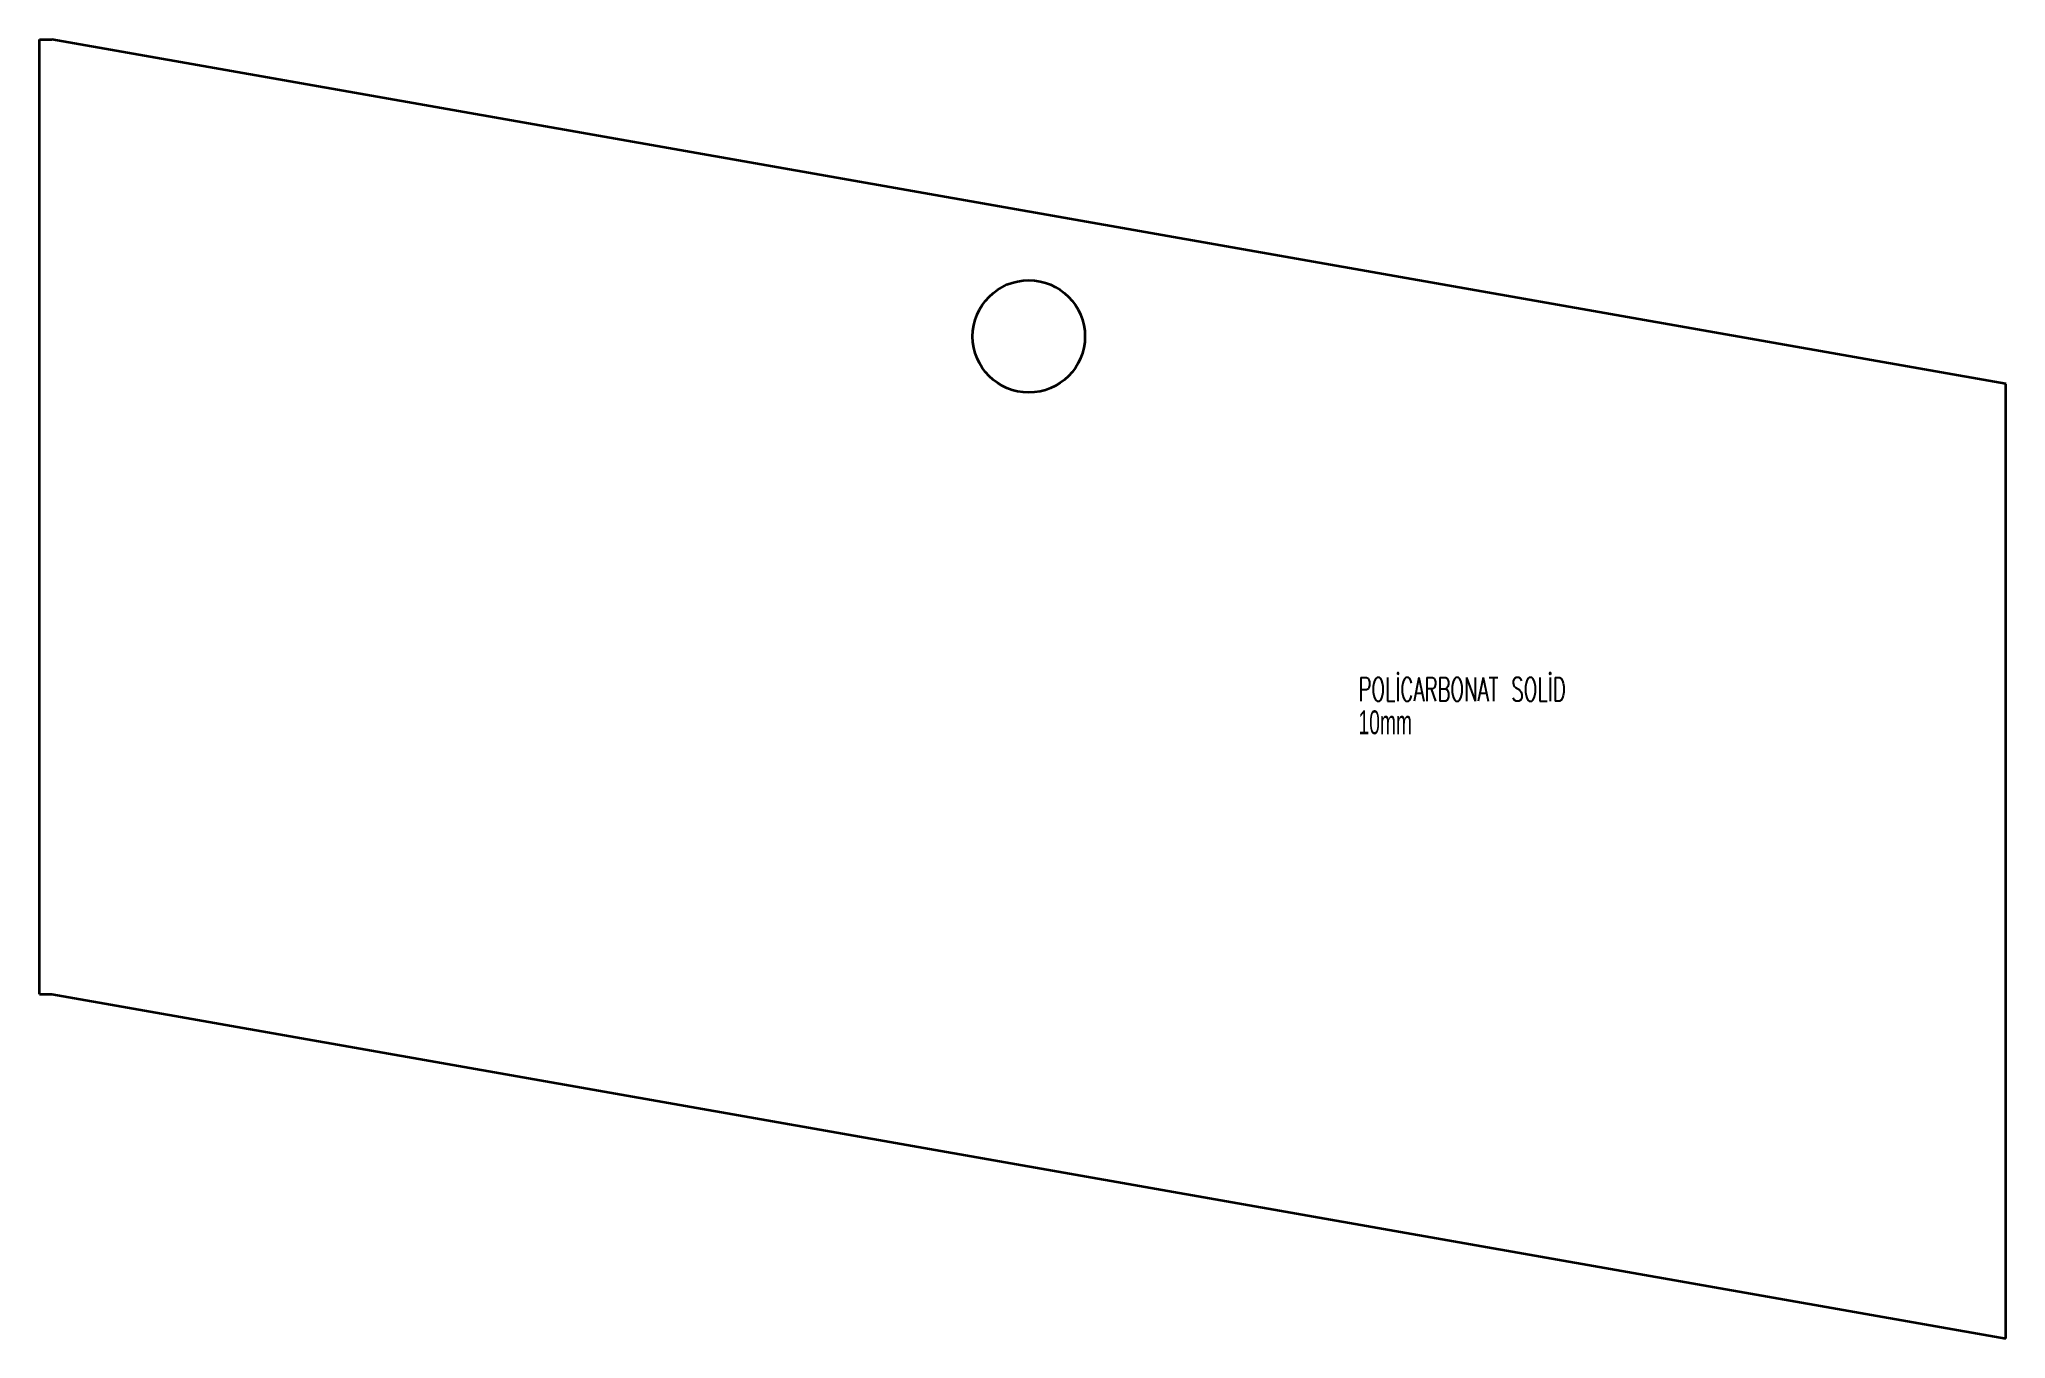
# Model space of a CAD drawing. Header units: millimetres. Extents: x -1837 to -262, y -285 to 756.
import ezdxf

# ---------------------------------------------------------------- set-up
doc = ezdxf.new("R2010")
doc.units = ezdxf.units.MM
doc.styles.add('SLDTEXTSTYLE0', font='TXT', dxfattribs={"width": 0.605, "bigfont": 'bigfont'})
doc.styles.add('SLDTEXTSTYLE1', font='TXT', dxfattribs={"width": 0.605})

# ---------------------------------------------------------------- blocks, each defined once
blk = doc.blocks.new('SW_NOTE_0')
at = {"color": 0, "linetype": 'Continuous', "lineweight": 0, "char_height": 19.05, "attachment_point": 1}
for s, insert, style in [('POLİCARBONAT SOLİD', (0, 24.6), 'SLDTEXTSTYLE0'), ('10mm', (0, -1.8), 'SLDTEXTSTYLE1')]:
    blk.add_mtext(s, dxfattribs=dict(at, insert=insert, style=style))

msp = doc.modelspace()

# ---------------------------------------------------------------- linework, layer by layer
at = {"color": 7, "linetype": 'Continuous', "lineweight": 35}
for p, q in [((-1837.2, -9.3), (-1837.2, 755.7)), ((-1837.2, 755.7), (-1827.2, 755.7)), ((-262.2, 479.8), (-1827.2, 755.7)), ((-262.2, -285.2), (-262.2, 479.8)), ((-1837.2, -9.3), (-1827.2, -9.3)), ((-1827.2, -9.3), (-262.2, -285.2))]:
    msp.add_line(p, q, dxfattribs=at)
msp.add_circle((-1044.7, 517.7), 45, dxfattribs=at)

# ---------------------------------------------------------------- block references
at = {"color": 7, "linetype": 'Continuous', "lineweight": 0}
msp.add_blockref('SW_NOTE_0', (-780.6, 219.9), dxfattribs=at)

doc.saveas('drawing.dxf')
